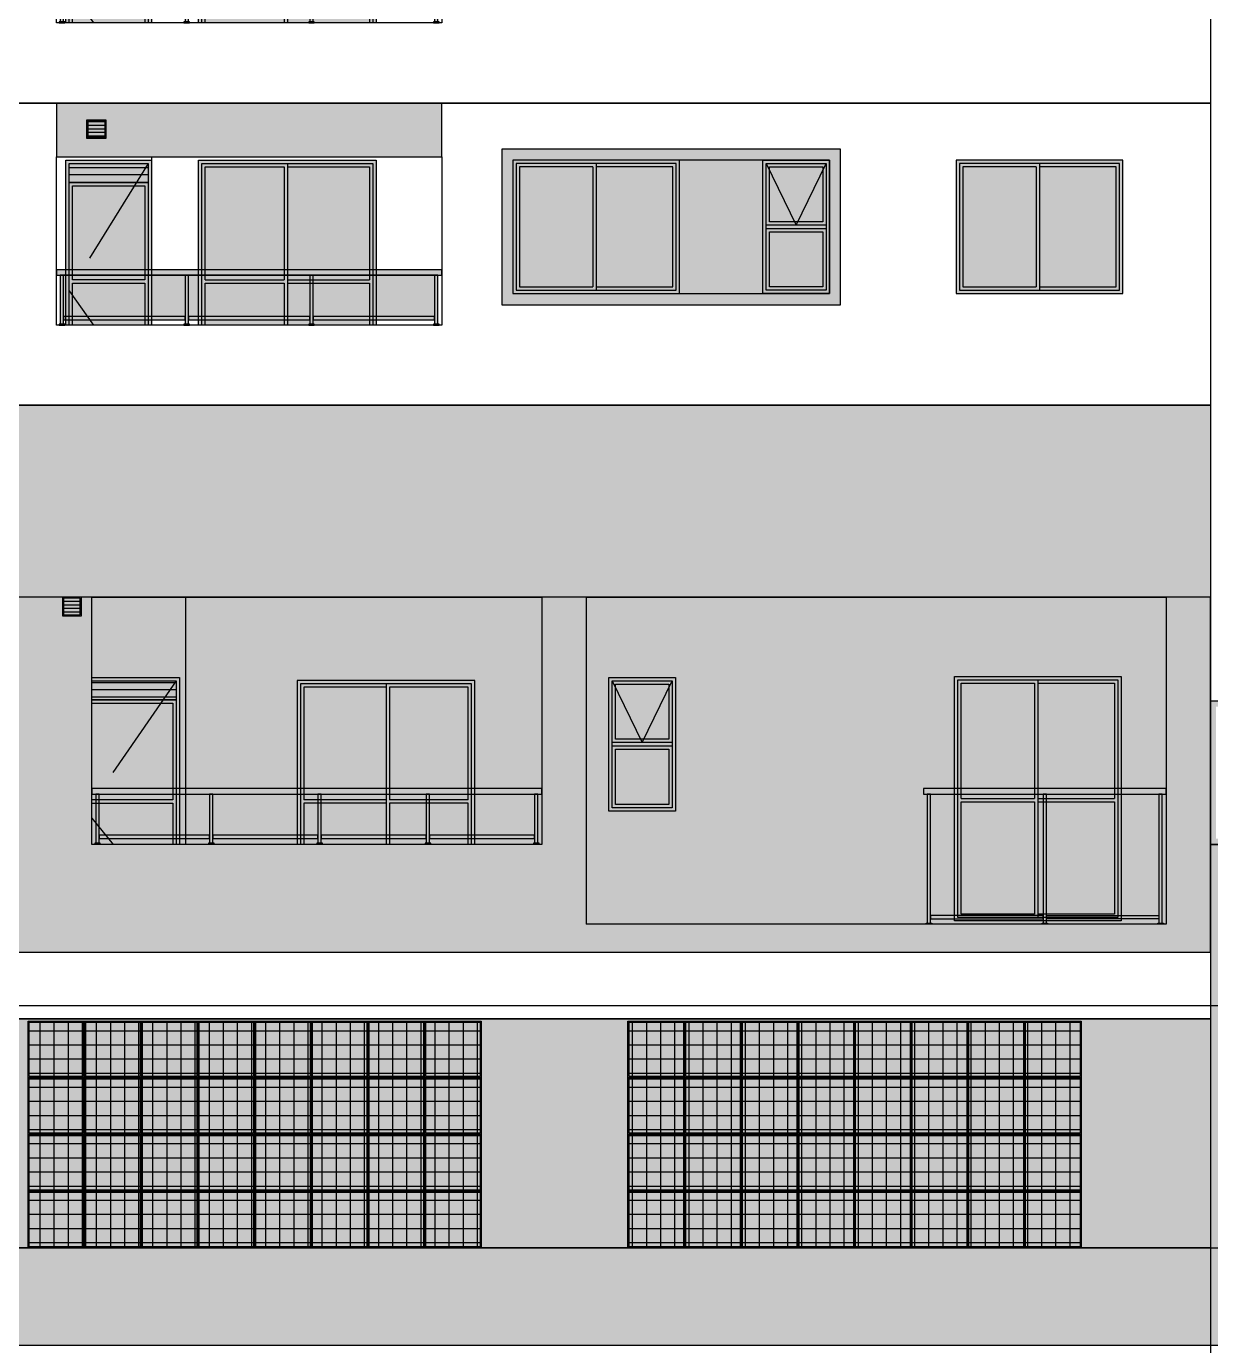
# Model space of a CAD drawing. Header units: metres. Extents: x -9138 to -7768, y 20 to 184.
# Drawn here: x -8742.17 to -8731.51, y 30.56 to 42.43 of the extents above; entities that cross this region are included whole.
import ezdxf
from ezdxf.xclip import XClip

# ---------------------------------------------------------------- set-up
doc = ezdxf.new("R2010")
doc.units = ezdxf.units.M
doc.header["$XCLIPFRAME"] = 0
doc.linetypes.add('CTE ELEV$0$DASHEDX2', pattern=[1.5, 1, -0.5])
for name, color, linetype in [('ARQ-DIM EMBASAM', 2, 'Continuous'), ('CTE ELEV$0$ARQ- FRISO', 7, 'Continuous'), ('CTE ELEV$0$ARQ-AUX', 7, 'Continuous'), ('CTE ELEV$0$ARQ-AUX1', 1, 'Continuous'), ('CTE ELEV$0$ARQ-AUX2', 2, 'Continuous'), ('CTE ELEV$0$ARQ-AUX3', 3, 'Continuous'), ('CTE ELEV$0$ARQ-CAX', 1, 'Continuous'), ('CTE ELEV$0$ARQ-PRJ', 7, 'CTE ELEV$0$DASHEDX2')]:
    doc.layers.add(name, color=color, linetype=linetype)
for name, color, linetype, true_color in [('CTE ELEV$0$ARQ-REVEST', 7, 'Continuous', 0xc79471), ('CTE ELEV$0$COR CASTANHA', 7, 'Continuous', 0x92725d), ('CTE ELEV$0$COR CINZA FECHADO', 7, 'Continuous', 0x56534e), ('CTE ELEV$0$COR PLATINA', 7, 'Continuous', 0xa1a6a3), ('CTE ELEV$0$COR-CAIX', 7, 'Continuous', 0x45494e)]:
    doc.layers.add(name, color=color, linetype=linetype, true_color=true_color)
pattern_1 = [(0, (0.7400407849635293, 2.169163100299187), (0, 0.0635), [])]

# ---------------------------------------------------------------- blocks, each defined once
blk = doc.blocks.new('CTE ELEV$0$V J 150x120')
at = {"layer": 'CTE ELEV$0$COR-CAIX'}
h = blk.add_hatch(color=256, dxfattribs=at)
h.dxf.hatch_style = 1
h.paths.add_polyline_path([(1.499999999999773, 1.19999999496485), (0, 1.19999999496485), (0, 0), (1.499999999999773, 0)])
h = blk.add_hatch(color=254, dxfattribs=at)
h.dxf.hatch_style = 1
h.paths.add_polyline_path([(0.7200000000000273, 1.139999994964848), (0.05999999999994543, 1.139999994964848), (0.05999999999994543, 0.06000000000000227), (0.7200000000000273, 0.06000000000000227)])
h.paths.add_polyline_path([(0.75, 0.06000000000000233), (1.439999999999827, 0.06000000000000222), (1.439999999999827, 1.139999994964848), (0.75, 1.139999994964848)])
for points in [[(1.499999999999773, 1.19999999496485), (0, 1.19999999496485), (0, 0), (1.499999999999773, 0)], [(1.470000000000027, 1.169999994964849), (0.02999999999974534, 1.169999994964849), (0.02999999999974534, 0.03000000000000114), (1.470000000000027, 0.03000000000000114)]]:
    blk.add_lwpolyline(points, close=True)
for points in [[(0.7200000000000273, 1.139999994964848), (0.05999999999994543, 1.139999994964848), (0.05999999999994543, 0.06000000000000227), (0.7200000000000273, 0.06000000000000227)], [(0.7200000000000273, 1.139999994964848), (0.7200000000000273, 0.06000000000000227)], [(0.75, 1.169999994964849), (0.75, 0.03000000000000114)], [(0.75, 0.06000000000000227), (1.439999999999827, 0.06000000000000227), (1.439999999999827, 1.139999994964848), (0.75, 1.139999994964848)]]:
    blk.add_lwpolyline(points)
blk = doc.blocks.new('CTE ELEV$0$V J 80x60')
at = {"layer": 'CTE ELEV$0$COR-CAIX'}
h = blk.add_hatch(color=256, dxfattribs=at)
h.dxf.hatch_style = 1
h.paths.add_polyline_path([(-1.165975760386573e-09, 1.199999998369988), (0.5999999927168993, 1.199999998369988), (0.5999999927168993, -1.629812729220248e-09), (-1.165975760386573e-09, -1.629812729220248e-09)])
h = blk.add_hatch(color=254, dxfattribs=at)
h.dxf.hatch_style = 1
h.paths.add_polyline_path([(0.5399999927169539, 0.5549999983698871), (0.05999999883419704, 0.5549999983698871), (0.05999999883419704, 0.0599999983701611), (0.5399999927169539, 0.0599999983701611)])
h.paths.add_polyline_path([(0.05999999883419704, 1.108333331004395), (0.05999999883419704, 0.644999998370317), (0.2854054013463041, 0.6449999983703169)], flags=17)
h.paths.add_polyline_path([(0.5399999927169539, 1.108333331004811), (0.5399999927169539, 1.139999998369986), (0.05999999883419704, 1.139999998369986), (0.05999999883419704, 1.108333331004395), (0.2854054013463041, 0.644999998370317), (0.3145945902048345, 0.6449999983703169)])
h.paths.add_polyline_path([(0.5399999927169539, 1.108333331004811), (0.3145945902048345, 0.644999998370317), (0.5399999927169539, 0.6449999983703169)], flags=17)
at = {"layer": 'CTE ELEV$0$ARQ-CAX', "flags": 128}
for points in [[(-1.165975760386573e-09, 1.199999998369988), (0.5999999927168993, 1.199999998369988), (0.5999999927168993, -1.629812729220248e-09), (-1.165975760386573e-09, -1.629812729220248e-09)], [(0.02999999883422433, 1.169999998369959), (0.5699999927169266, 1.169999998369959), (0.5699999927169266, 0.6149999983703441), (0.02999999883422433, 0.6149999983703441)], [(0.02999999883399695, 1.169999998369959), (0.5699999927169266, 1.169999998369959), (0.5699999927169266, 0.02999999837018841), (0.02999999883399695, 0.02999999837018841)], [(0.05999999883419704, 1.139999998369986), (0.5399999927169539, 1.139999998369986), (0.5399999927169539, 0.6449999983703169), (0.05999999883419704, 0.6449999983703169)], [(0.02999999883422433, 0.5849999983698598), (0.5699999927169266, 0.5849999983698598), (0.5699999927169266, 0.02999999837018841), (0.02999999883422433, 0.02999999837018841)], [(0.05999999883419704, 0.5549999983698871), (0.5399999927169539, 0.5549999983698871), (0.5399999927169539, 0.05999999837016112), (0.05999999883419704, 0.05999999837016112)]]:
    blk.add_lwpolyline(points, close=True, dxfattribs=at)
at = {"layer": 'CTE ELEV$0$ARQ-PRJ'}
blk.add_lwpolyline([(0.02999999883399695, 1.169999998369959), (0.2999999957755755, 0.6149999983703441), (0.5699999927169266, 1.169999998369959)], dxfattribs=at)
blk = doc.blocks.new('CTE ELEV$0$V P 160x220')
at = {"layer": 'CTE ELEV$0$COR-CAIX'}
h = blk.add_hatch(color=256, dxfattribs=at)
h.dxf.hatch_style = 1
h.paths.add_polyline_path([(0, 2.174999999999999), (1.600000000000001, 2.174999999999999), (1.600000000000001, 0), (0, 0)])
h = blk.add_hatch(color=254, dxfattribs=at)
h.dxf.hatch_style = 1
h.paths.add_polyline_path([(0.7699999999999996, 2.115000000000001), (0.06000000000000233, 2.115000000000001), (0.06000000000000233, 1.1), (0.7699999999999996, 1.1)])
h.paths.add_polyline_path([(1.539999999999999, 2.115000000000001), (0.8000000000000007, 2.115000000000001), (0.8000000000000007, 1.1), (1.539999999999999, 1.1)])
h.paths.add_polyline_path([(1.539999999999999, 1.07), (0.8000000000000007, 1.07), (0.8000000000000007, 0.05999999999999894), (1.539999999999999, 0.05999999999999894)])
h.paths.add_polyline_path([(0.7699999999999996, 1.07), (0.06000000000000227, 1.07), (0.06000000000000227, 0.05999999999999894), (0.7699999999999996, 0.05999999999999894)])
at = {"layer": 'CTE ELEV$0$ARQ-CAX'}
for p, q in [((0.06000000000000227, 1.1), (0.7699999999999996, 1.1)), ((0.06000000000000227, 1.07), (0.7699999999999996, 1.07)), ((0.8000000000000007, 1.1), (1.539999999999999, 1.1)), ((0.8000000000000007, 1.07), (1.539999999999999, 1.07))]:
    blk.add_line(p, q, dxfattribs=at)
for points in [[(0, 2.174999999999999), (1.600000000000001, 2.174999999999999), (1.600000000000001, 0), (0, 0)], [(0.03000000000000114, 2.145), (1.57, 2.145), (1.57, 0.02999999999999936), (0.03000000000000114, 0.02999999999999936)]]:
    blk.add_lwpolyline(points, close=True, dxfattribs=at)
for points in [[(0.8000000000000007, 2.145), (0.8000000000000007, 0.02999999999999936)], [(0.06000000000000227, 1.1), (0.06000000000000227, 2.115000000000001), (0.7699999999999996, 2.115000000000001)], [(0.7699999999999996, 2.115000000000001), (0.7699999999999996, 1.1)], [(0.8000000000000007, 2.115000000000001), (1.539999999999999, 2.115000000000001), (1.539999999999999, 1.1)], [(0.7699999999999996, 0.05999999999999872), (0.06000000000000227, 0.05999999999999872), (0.06000000000000227, 1.07)], [(0.7699999999999996, 1.07), (0.7699999999999996, 0.05999999999999872)], [(1.539999999999999, 1.07), (1.539999999999999, 0.05999999999999872), (0.8000000000000007, 0.05999999999999872)]]:
    blk.add_lwpolyline(points, dxfattribs=at)
blk = doc.blocks.new('CTE ELEV$0$V P 80x220')
at = {"layer": 'CTE ELEV$0$ARQ-CAX'}
h = blk.add_hatch(dxfattribs=at)
h.set_pattern_fill('LINE', scale=0.02)
h.set_pattern_definition(pattern_1)
h.paths.add_polyline_path([(0.7400407911631108, 2.144949789303585), (0.02999849440722019, 2.144949107169002), (0.02999848566307151, 1.999949036142695), (0.7400407824189621, 1.999949860329835)])
h.paths.add_polyline_path([(0.7100407453911117, 0.1999555789822711), (0.05999299462339636, 0.1999482358424149), (0.05999307376919205, 0.02994369828709864), (0.7100408245369074, 0.02995089937439843)])
at = {"layer": 'CTE ELEV$0$COR-CAIX'}
h = blk.add_hatch(color=256, dxfattribs=at)
h.dxf.hatch_style = 1
h.paths.add_polyline_path([(0.769999870483506, -5.273226992130731e-05), (0.7699998704832787, 2.17494789076183), (0, 2.174949215283748), (0, 0)])
h = blk.add_hatch(color=254, dxfattribs=at)
h.dxf.hatch_style = 1
h.paths.add_polyline_path([(0.710040784963784, 1.944950380256748), (0.154021862521787, 1.944951513194523), (0.6780285646396669, 1.099947808699445), (0.7100407849640114, 1.099947735842511)])
h.paths.add_polyline_path([(0.154021862521787, 1.944951513194523), (0.05999697641482271, 1.944951704778552), (0.05999697641482277, 1.099949215283749), (0.6780285646396669, 1.099947808699445)])
h.paths.add_polyline_path([(0.7100407849640114, 0.9576991504390304), (0.7100407849640114, 1.048325482775265), (0.6966322975776743, 1.069947766359305), (0.05993953487359249, 1.069949215403971), (0.05998606635262183, 0.2299508745778374), (0.1932827310059605, 0.229950911856728)])
h.paths.add_polyline_path([(0.7100407849640114, 0.9576991504390303), (0.1932827310059605, 0.229950911856728), (0.7100407849640114, 0.2299510563777274)], flags=17)
at = {"layer": 'CTE ELEV$0$ARQ-CAX'}
for points in [[(0.769999870483506, -5.273226992130731e-05), (0.7699998704832787, 2.17494789076183), (0, 2.174949215283748), (0, 0)], [(0.7400407849635293, 2.144949539136251), (0.02999848820763873, 2.144949357336332), (0.02999848820763873, 1.97494935733632), (0.7400407849635293, 1.97494953913621)]]:
    blk.add_lwpolyline(points, close=True, dxfattribs=at)
for points in [[(0.7400407849642114, -5.273226992130731e-05), (0.7400407849637567, 1.974948785975349), (0.02999848820763873, 1.97495011049721), (0.02999848820763873, -1.51183053276327e-06)], [(0.7100407849640114, 1.09994789088231), (0.710040784963784, 1.944950380256748), (0.05999697641482271, 1.944951704778552), (0.05999697641482271, 1.099949215283749)], [(0.05993953487359249, 1.069949215403971), (0.05999880462081819, -3.650254399190089e-06)], [(0.7100407849640114, 1.069947735843021), (0.05993953487359249, 1.069949215403971)], [(0.05999697641482271, 1.099949215283749), (0.7100407849640114, 1.099947735842511)], [(0.7100407849640114, -4.910019444537284e-05), (0.7100407849640114, 1.06994789088211)], [(0.7100407849640114, 0.2299510563777272), (0.05998535251274006, 0.2299508745776375)], [(0.05998718681644277, 0.199951817210744), (0.7100407849640114, 0.1999519990106631)], [(0.059996972974659, 0.02995194118949485), (0.7100407849640114, 0.02994632509731332)], [(0, -5.078471625097336e-05), (0.769999870483506, -5.273226992130731e-05)]]:
    blk.add_lwpolyline(points, dxfattribs=at)
at = {"layer": 'CTE ELEV$0$ARQ-PRJ'}
blk.add_lwpolyline([(0.02999848820763873, 2.144949357336332), (0.7400407849639841, 0.9999480268527137), (0.02996351943511399, -5.086099804429978e-05)], dxfattribs=at)
blk = doc.blocks.new('CTE ELEV$0$v grd 3.47')
at = {"layer": 'CTE ELEV$0$COR-CAIX'}
h = blk.add_hatch(color=256, dxfattribs=at)
h.dxf.hatch_style = 1
h.paths.add_polyline_path([(-3.470051764252201, 0.4500000000001722), (7.124338452513257e-09, 0.4500000000001722), (0, 0.4999997341064386), (-3.470051771376539, 0.5000000000001705)])
h.paths.add_polyline_path([(-3.405051778488864, 0.4500000073565988), (-3.43505177137654, 0.4500000073565988), (-3.43505177137654, 0.01000002206945017), (-3.405051778488863, 0.01000002206945017)])
h.paths.add_polyline_path([(-2.321701183288468, 0.01000001471300476), (-2.271701183288468, 0.01000001471300476), (-2.271701183288468, 1.471300475897053e-08), (-2.321701183288468, 1.471300475897053e-08)])
h.paths.add_polyline_path([(-1.198350591644234, 0.0100000073565592), (-1.148350591644234, 0.0100000073565592), (-1.148350591644234, 7.356559195148549e-09), (-1.198350591644234, 7.356559195148549e-09)])
h.paths.add_polyline_path([(-1.158350595200396, 0.07998857673925747), (-0.064999996443838, 0.07998857673925747), (-0.064999996443838, 0.04998857673925811), (-1.158350595200396, 0.04998857673925811)])
h.paths.add_polyline_path([(-2.28170118684463, 0.07998859145210885), (-1.188350588088072, 0.0799885914521089), (-1.188350588088072, 0.04998859145210954), (-2.28170118684463, 0.04998859145210949)])
h.paths.add_polyline_path([(-1.188350588088072, 0.4499999926437077), (-1.158350595200396, 0.4499999926437077), (-1.158350595200396, 0.01000000735655917), (-1.188350588088072, 0.01000000735655922)])
h.paths.add_polyline_path([(-2.311701179732306, 0.4500000000001533), (-2.28170118684463, 0.4500000000001533), (-2.28170118684463, 0.01000001471300479), (-2.311701179732306, 0.01000001471300473)])
h.paths.add_polyline_path([(-3.405051778488863, 0.07998859145210874), (-2.311701179732306, 0.07998859145210879), (-2.311701179732306, 0.04998859145210943), (-3.405051778488863, 0.04998859145210938)])
h.paths.add_polyline_path([(-3.445051774932701, 0.01000002206945027), (-3.395051774932702, 0.01000002206945027), (-3.395051774932702, 2.206945026728135e-08), (-3.445051774932701, 2.206945026728135e-08)])
h.paths.add_polyline_path([(-0.07499999999999998, 0.01000000000011369), (-0.02499999999999999, 0.01000000000011369), (-0.02499999999999999, 1.13686837721616e-13), (-0.07499999999999998, 1.13686837721616e-13)])
h.paths.add_polyline_path([(-0.06499999644383839, 0.4499999852872622), (-0.03500000355616242, 0.4499999852872622), (-0.03500000355616198, 0.01000000000011366), (-0.06499999644383794, 0.01000000000011371)])
at = {"layer": 'CTE ELEV$0$COR-CAIX', "transparency": 33554610}
h = blk.add_hatch(color=254, dxfattribs=at)
h.dxf.hatch_style = 1
h.paths.add_polyline_path([(-2.311701179732306, 0.07998859145210879), (-2.311701179732306, 0.4500000000983832), (-3.405051778488864, 0.4500000072583689), (-3.405051778488863, 0.07998859145210874)])
h.paths.add_polyline_path([(-1.188350588088072, 0.0799885914521089), (-1.188350588088072, 0.4499999927419376), (-2.28170118684463, 0.4499999999019233), (-2.28170118684463, 0.07998859145210885)])
h.paths.add_polyline_path([(-1.158350595200396, 0.07998857673925747), (-0.06499999644383747, 0.07998857673925747), (-0.06499999644383836, 0.4499999853854922), (-1.158350595200396, 0.4499999925454778)])
at = {"ltscale": 0.05}
blk.add_lwpolyline([(0, 0.4999997341064386), (7.124338452513257e-09, 0.4500000000001722), (-3.470051764252201, 0.4500000000001722), (-3.470051771376539, 0.5000000000001705)], close=True, dxfattribs=at)
for points in [[(-3.43505177137654, 0.4500000073565988), (-3.405051778488864, 0.4500000073565988), (-3.405051778488863, 0.0100000220694503), (-3.43505177137654, 0.01000002206945024)], [(-2.311701179732306, 0.4500000000001533), (-2.28170118684463, 0.4500000000001533), (-2.28170118684463, 0.01000001471300479), (-2.311701179732306, 0.01000001471300473)], [(-1.188350588088072, 0.4499999926437077), (-1.158350595200396, 0.4499999926437077), (-1.158350595200396, 0.01000000735655917), (-1.188350588088072, 0.01000000735655922)], [(-0.06499999644383839, 0.4499999852872622), (-0.03500000355616242, 0.4499999852872622), (-0.03500000355616198, 0.01000000000011366), (-0.06499999644383794, 0.01000000000011371)], [(-3.445051774932701, 0.01000002206945027), (-3.395051774932702, 0.01000002206945027), (-3.395051774932702, 2.206945026728135e-08), (-3.445051774932701, 2.206945026728135e-08)], [(-3.405051778488863, 0.07998859145210874), (-2.311701179732306, 0.07998859145210879), (-2.311701179732306, 0.04998859145210943), (-3.405051778488863, 0.04998859145210938)], [(-2.321701183288468, 0.01000001471300476), (-2.271701183288468, 0.01000001471300476), (-2.271701183288468, 1.471300475897053e-08), (-2.321701183288468, 1.471300475897053e-08)], [(-2.28170118684463, 0.07998859145210885), (-1.188350588088072, 0.0799885914521089), (-1.188350588088072, 0.04998859145210954), (-2.28170118684463, 0.04998859145210949)], [(-1.198350591644234, 0.0100000073565592), (-1.148350591644234, 0.0100000073565592), (-1.148350591644234, 7.356559195148549e-09), (-1.198350591644234, 7.356559195148549e-09)], [(-1.158350595200396, 0.07998857673925747), (-0.064999996443838, 0.07998857673925747), (-0.064999996443838, 0.04998857673925811), (-1.158350595200396, 0.04998857673925811)], [(-0.07499999999999998, 0.01000000000011369), (-0.02499999999999999, 0.01000000000011369), (-0.02499999999999999, 1.13686837721616e-13), (-0.07499999999999998, 1.13686837721616e-13)]]:
    blk.add_lwpolyline(points, close=True)
blk.add_lwpolyline([(-3.420051774932702, 0.4500000073565988), (-0.05000000000000041, 0.4499999852872622)])
blk = doc.blocks.new('CTE ELEV$0$vp vento kit')
at = {"layer": 'CTE ELEV$0$ARQ-CAX', "transparency": 33554687}
h = blk.add_hatch(dxfattribs=at)
h.set_pattern_fill('LINE', scale=0.01)
h.set_pattern_definition([(0, (8794.04868885521, -68.7271093550549), (0, 0.03175), [])])
h.paths.add_polyline_path([(-0.1599999999998545, 0.1599999999999966), (-0.01000000000021828, 0.1599999999999966), (-0.01000000000021828, 0.01000000000000512), (-0.1599999999998545, 0.01000000000000512)])
at = {"layer": 'CTE ELEV$0$COR-CAIX', "transparency": 33554687}
h = blk.add_hatch(color=256, dxfattribs=at)
h.dxf.hatch_style = 1
h.paths.add_polyline_path([(-0.1700000000000728, 0.1700000000000017), (0, 0.1700000000000017), (0, 0), (-0.1700000000000728, 0)])
at = {"layer": 'CTE ELEV$0$ARQ-CAX'}
for points in [[(-0.1700000000000728, 0.1700000000000017), (0, 0.1700000000000017), (0, 0), (-0.1700000000000728, 0)], [(-0.1599999999998545, 0.1599999999999966), (-0.01000000000021828, 0.1599999999999966), (-0.01000000000021828, 0.01000000000000512), (-0.1599999999998545, 0.01000000000000512)]]:
    blk.add_lwpolyline(points, close=True, dxfattribs=at)
blk = doc.blocks.new('CTE ELEV$0$elev 1 tipo')
h = blk.add_hatch(color=256)
h.dxf.hatch_style = 1
h.paths.add_polyline_path([(47.75994952473775, 2.23499988263579), (51.22994796310195, 2.23499988263579), (51.22994796310195, 2.720000000019255), (47.75994952473775, 2.720000000019255)])
at = {"layer": 'CTE ELEV$0$COR CINZA FECHADO'}
h = blk.add_hatch(color=256, dxfattribs=at)
h.dxf.hatch_style = 1
h.paths.add_polyline_path([(54.81994657472023, 2.305000000000007), (51.7699465808364, 2.305000000000007), (51.7699465808364, 0.9050000050351485), (54.81994657472023, 0.9050000050351485)])
h.paths.add_polyline_path([(54.71994657471987, 2.204999999999998), (54.71994657471987, 1.005000000000209), (54.11994658083677, 1.005000000000209), (51.86994658083677, 1.005000005035143), (51.86994658083677, 2.204999999999998), (53.36994658083677, 2.204999999999998)], flags=16)
h.paths.add_polyline_path([(53.33994658083611, 2.174999999999997), (53.33994658083611, 1.035000005035144), (51.89994658083742, 1.035000005035144), (51.89994658083742, 2.174999999999997)], flags=0)
h.paths.add_polyline_path([(53.30994658083728, 2.144999999999996), (53.30994658083728, 1.065000005035145), (52.61994658083677, 1.065000005035145), (52.61994658083677, 2.144999999999996)], flags=0)
h.paths.add_polyline_path([(54.14994658083742, 2.174999999999969), (54.68994657471922, 2.174999999999969), (54.68994657471922, 1.03500000000021), (54.14994658083742, 1.03500000000021), (54.14994658083742, 1.589999999999876)], flags=0)
h.paths.add_polyline_path([(54.14994658083742, 2.174999999999969), (54.68994657471922, 2.174999999999969), (54.68994657471922, 1.62000000000036), (54.14994658083742, 1.62000000000036)], flags=0)
h.paths.add_polyline_path([(54.17994658083626, 2.144999999999996), (54.65994657472038, 2.144999999999996), (54.65994657472038, 1.650000000000333), (54.4345411722079, 1.650000000000333), (54.41994657777832, 1.62000000000036), (54.40535198334874, 1.650000000000333), (54.17994658083626, 1.650000000000333)], flags=0)
h.paths.add_polyline_path([(54.17994658083626, 1.559999999999903), (54.65994657472038, 1.559999999999903), (54.65994657472038, 1.065000000000182), (54.17994658083626, 1.065000000000182)], flags=0)
h.paths.add_polyline_path([(52.58994658083611, 2.144999999999996), (52.58994658083611, 1.065000005035145), (51.92994658083626, 1.065000005035145), (51.92994658083626, 2.144999999999996)], flags=0)
h = blk.add_hatch(color=256, dxfattribs=at)
h.dxf.hatch_style = 1
h.paths.add_polyline_path([(54.11994658083677, 2.204999999999998), (53.36994658083677, 2.204999999999998), (53.36994658083677, 1.005000005035143), (54.11994658083677, 1.005000005035143)])
at = {"elevation": -4.318356323902819e-06}
blk.add_lwpolyline([(47.75994952473775, 2.23499988263579), (51.22994796310195, 2.23499988263579), (51.22994796310195, 2.720000000019255), (47.75994952473775, 2.720000000019255)], close=True, dxfattribs=at)
at = {"layer": 'CTE ELEV$0$ARQ- FRISO', "elevation": 9.896849528761792e-06}
blk.add_lwpolyline([(0, 2.720000000000027), (58.14994658083924, 2.720000000000027)], dxfattribs=at)
at = {"layer": 'CTE ELEV$0$ARQ- FRISO'}
blk.add_lwpolyline([(58.14994658083924, 0), (0, 0)], dxfattribs=at)
at = {"layer": 'CTE ELEV$0$ARQ-AUX1', "elevation": -4.318356323902819e-06}
blk.add_lwpolyline([(48.61991368436793, 0.7199998826357756), (48.61991368436793, 2.23499988263579)], dxfattribs=at)
at = {"layer": 'CTE ELEV$0$ARQ-AUX2'}
blk.add_line((58.14994658083924, 2.720000000000013, 9.896849528761792e-06), (58.14994658083924, 0), dxfattribs=at)
at = {"layer": 'CTE ELEV$0$ARQ-AUX2', "elevation": -4.318356323902819e-06}
blk.add_lwpolyline([(47.75994952473775, 2.23499988263579), (51.22994796310195, 2.23499988263579), (51.22994796310195, 0.7199998826357756), (47.75994952473775, 0.7199998826357756)], close=True, dxfattribs=at)
at = {"layer": 'CTE ELEV$0$COR CINZA FECHADO'}
for points in [[(54.81994657472023, 2.305000000000007), (51.7699465808364, 2.305000000000007), (51.7699465808364, 0.9050000050351485), (54.81994657472023, 0.9050000050351485)], [(54.71994657471987, 2.204999999999998), (51.86994658083677, 2.204999999999998), (51.86994658083677, 1.005000005035143), (54.71994657471987, 1.005000005035143)]]:
    blk.add_lwpolyline(points, close=True, dxfattribs=at)
at = {"layer": 'CTE ELEV$0$ARQ-AUX2', "xscale": -1}
blk.add_blockref('CTE ELEV$0$v grd 3.47', (47.75994952473775, 0.7199998605663325, -1.260038885885826e-05), dxfattribs=at)
at = {"layer": 'CTE ELEV$0$ARQ-CAX'}
for name, p in [('CTE ELEV$0$vp vento kit', (48.20494952473928, 2.399999882635896, 2.266865293188604e-05)), ('CTE ELEV$0$V J 150x120', (51.86994658083677, 1.005000005035143)), ('CTE ELEV$0$V J 80x60', (54.11994658200274, 1.005000001630023)), ('CTE ELEV$0$V J 150x120', (55.85997938282344, 1.005000005035143))]:
    blk.add_blockref(name, p, dxfattribs=at)
ref = blk.add_blockref('CTE ELEV$0$V P 80x220', (48.61493271203653, 0.03005078471625211), dxfattribs=dict(at, xscale=-1))
XClip(ref).set_block_clipping_path([(-0.13665425508587958, 0.6899490979195395), (0.958302980313249, 2.3164235257484993)])
ref = blk.add_blockref('CTE ELEV$0$V P 160x220', (49.0399465766568, 0.03000000000000114), dxfattribs=at)
XClip(ref).set_block_clipping_path([(0, 0.6899998826357905), (1.6000000000000085, 2.200000000000001)])
blk = doc.blocks.new('CTE ELEV$0$V GRD PUC')
at = {"transparency": 33554610}
h = blk.add_hatch(dxfattribs=at)
h.set_pattern_fill('ANGLE', color=256)
h.set_pattern_definition([(0, (0, 0), (0, 6.985), [5.08, -1.905]), (90, (0, 0), (-6.985, 4.277078946022131e-16), [5.08, -1.905])])
h.paths.add_polyline_path([(-0.05000694274531226, -0.2472583671389063), (-4.05000579235679, -0.247258119059083), (-4.050005785232452, -0.2972581190590802), (-0.05000694274531314, -0.2972581045278111)])
at = {"layer": 'CTE ELEV$0$COR-CAIX', "transparency": 33554607}
h = blk.add_hatch(color=256, dxfattribs=at)
h.dxf.hatch_style = 1
h.paths.add_polyline_path([(-6.942745312210619e-06, 0.4999997267498983), (-6.935620973758105e-06, 0.4499999926436331), (-4.050005785232452, 0.4499999779307231), (-4.05000579235679, 0.4999999779307203)])
h.paths.add_polyline_path([(-3.985005808371534, 0.07998857122176872), (-3.040007745983628, 0.07998856938263899), (-3.040007745983628, 0.04998856938263962), (-3.985005808371534, 0.04998857122176936)])
h.paths.add_polyline_path([(-3.010007735291112, 0.0799885712217705), (-2.06500744771704, 0.07998856570439727), (-2.06500744771704, 0.04998856570439791), (-3.010007735291112, 0.04998857122177114)])
h.paths.add_polyline_path([(-2.035007437024523, 0.07998856570443635), (-1.09000711384077, 0.07998857673912241), (-1.09000711384077, 0.04998857673912305), (-2.035007437024523, 0.04998856570443699)])
h.paths.add_polyline_path([(-1.060007120953094, 0.07998856202627103), (-0.06500693918915057, 0.07998856938271715), (-0.06500693918915057, 0.04998856938271778), (-1.060007120953094, 0.04998856202627167)])
h = blk.add_hatch(color=256, dxfattribs=at)
h.dxf.hatch_style = 1
h.paths.add_polyline_path([(-4.025005795912953, 0.009999999999999787), (-3.975005795912953, 0.009999999999999787), (-3.975005795912953, 0), (-4.025005795912953, 0)])
h.paths.add_polyline_path([(-4.015005792356791, 0.4499999852871497), (-3.985005799469115, 0.4499999852871497), (-3.985005799469114, 0.009999999999999787), (-4.01500579235679, 0.009999999999999787)])
h.paths.add_polyline_path([(-3.05000773173495, 0.009999994482665642), (-3.00000773173495, 0.009999994482665642), (-3.00000773173495, -5.517334145110908e-09), (-3.05000773173495, -5.517334145110908e-09)])
h.paths.add_polyline_path([(-3.040007728178789, 0.4499999797698155), (-3.010007735291112, 0.4499999797698155), (-3.010007735291112, 0.009999994482665642), (-3.040007728178789, 0.009999994482665642)])
h.paths.add_polyline_path([(-2.075007433468361, 0.009999988965331497), (-2.025007433468361, 0.009999988965331497), (-2.025007433468361, -1.103466829022182e-08), (-2.075007433468361, -1.103466829022182e-08)])
h.paths.add_polyline_path([(-2.0650074299122, 0.4499999742524814), (-2.035007437024523, 0.4499999742524814), (-2.035007437024523, 0.009999988965331497), (-2.0650074299122, 0.009999988965331497)])
h.paths.add_polyline_path([(-1.100007117396932, 0.009999992643573208), (-1.050007117396932, 0.009999992643573208), (-1.050007117396932, -7.356426579008257e-09), (-1.100007117396932, -7.356426579008257e-09)])
h.paths.add_polyline_path([(-1.09000711384077, 0.4499999779307231), (-1.060007120953094, 0.4499999779307231), (-1.060007120953094, 0.009999992643573208), (-1.09000711384077, 0.009999992643573208)])
h.paths.add_polyline_path([(-0.07500694274531283, 0.009999992643573208), (-0.02500694274531257, 0.009999992643573208), (-0.02500694274531257, -7.356426579008257e-09), (-0.07500694274531283, -7.356426579008257e-09)])
h.paths.add_polyline_path([(-0.06500693918915057, 0.4499999779307231), (-0.03500694630147572, 0.4499999779307231), (-0.03500694630147394, 0.009999992643573208), (-0.06500693918915057, 0.009999992643573208)])
h = blk.add_hatch(color=254, dxfattribs=at)
h.dxf.hatch_style = 1
h.paths.add_polyline_path([(-3.985005799469115, 0.4499999781668562), (-3.985005799469114, 0.0799885712217687), (-3.040007728178789, 0.07998856938263899), (-3.040007728178789, 0.4499999815998625)])
h.paths.add_polyline_path([(-3.010007735291112, 0.449999981708847), (-3.010007735291112, 0.0799885712217705), (-2.0650074299122, 0.07998856570439719), (-2.0650074299122, 0.4499999851418615)])
h.paths.add_polyline_path([(-1.09000711384077, 0.07998857673912238), (-1.090007113840771, 0.4499999886838605), (-2.035007437024523, 0.4499999852508461), (-2.035007437024523, 0.07998856570443635)])
h.paths.add_polyline_path([(-1.060007120953094, 0.449999988792845), (-1.060007120953094, 0.07998856202627105), (-0.06500693918915079, 0.07998856938271715), (-0.06500693918915079, 0.4499999924074999)])
for points in [[(-6.942745312210619e-06, 0.4999997267498983), (-6.935620973758105e-06, 0.4499999926436331), (-4.050005785232452, 0.4499999779307231), (-4.05000579235679, 0.4999999779307203)], [(-4.015005792356791, 0.4499999852871497), (-3.985005799469115, 0.4499999852871497), (-3.985005799469114, 0.009999999999999787), (-4.01500579235679, 0.009999999999999787)], [(-3.040007728178789, 0.4499999797698155), (-3.010007735291112, 0.4499999797698155), (-3.010007735291112, 0.009999994482665642), (-3.040007728178789, 0.009999994482665642)], [(-2.0650074299122, 0.4499999742524814), (-2.035007437024523, 0.4499999742524814), (-2.035007437024523, 0.009999988965331497), (-2.0650074299122, 0.009999988965331497)], [(-1.09000711384077, 0.4499999779307231), (-1.060007120953094, 0.4499999779307231), (-1.060007120953094, 0.009999992643573208), (-1.09000711384077, 0.009999992643573208)], [(-0.06500693918915057, 0.4499999779307231), (-0.03500694630147572, 0.4499999779307231), (-0.03500694630147394, 0.009999992643573208), (-0.06500693918915057, 0.009999992643573208)], [(-4.025005795912953, 0.009999999999999787), (-3.975005795912953, 0.009999999999999787), (-3.975005795912953, 0), (-4.025005795912953, 0)], [(-3.985005808371534, 0.07998857122176872), (-3.040007745983628, 0.07998856938263899), (-3.040007745983628, 0.04998856938263962), (-3.985005808371534, 0.04998857122176936)], [(-3.05000773173495, 0.009999994482665642), (-3.00000773173495, 0.009999994482665642), (-3.00000773173495, -5.517334145110908e-09), (-3.05000773173495, -5.517334145110908e-09)], [(-3.010007735291112, 0.0799885712217705), (-2.06500744771704, 0.07998856570439727), (-2.06500744771704, 0.04998856570439791), (-3.010007735291112, 0.04998857122177114)], [(-2.075007433468361, 0.009999988965331497), (-2.025007433468361, 0.009999988965331497), (-2.025007433468361, -1.103466829022182e-08), (-2.075007433468361, -1.103466829022182e-08)], [(-2.035007437024523, 0.07998856570443635), (-1.09000711384077, 0.07998857673912241), (-1.09000711384077, 0.04998857673912305), (-2.035007437024523, 0.04998856570443699)], [(-1.100007117396932, 0.009999992643573208), (-1.050007117396932, 0.009999992643573208), (-1.050007117396932, -7.356426579008257e-09), (-1.100007117396932, -7.356426579008257e-09)], [(-1.060007120953094, 0.07998856202627103), (-0.06500693918915057, 0.07998856938271715), (-0.06500693918915057, 0.04998856938271778), (-1.060007120953094, 0.04998856202627167)], [(-0.07500694274531283, 0.009999992643573208), (-0.02500694274531257, 0.009999992643573208), (-0.02500694274531257, -7.356426579008257e-09), (-0.07500694274531283, -7.356426579008257e-09)]]:
    blk.add_lwpolyline(points, close=True)
blk = doc.blocks.new('CTE ELEV$0$V GRD PUC SUITE')
at = {"layer": 'CTE ELEV$0$COR-CAIX'}
h = blk.add_hatch(color=256, dxfattribs=at)
h.dxf.hatch_style = 1
h.paths.add_polyline_path([(1.007517069501086, 0.08498859145199505), (2.020023956410279, 0.08498859145454063), (2.020023956410279, 0.05498859145454127), (1.007517069501086, 0.05498859145199569)])
h.paths.add_polyline_path([(2.01002395285411, 0.01498877197997395), (2.06002395285411, 0.01498877197997395), (2.06002395285411, 0.004988771979973947), (2.01002395285411, 0.004988771979973947)])
h.paths.add_polyline_path([(2.050023949297946, 1.174988901935691), (2.020023956410274, 1.174988901935691), (2.020023956410274, 0.01498877197997395), (2.050023949297946, 0.01498877197997395)])
h.paths.add_polyline_path([(0.9675170730572503, 0.01498863604195932), (1.01751707305725, 0.01498863604195932), (1.01751707305725, 0.004988636041959324), (0.9675170730572503, 0.004988636041959324)])
h.paths.add_polyline_path([(1.007517069501086, 1.174988765997677), (0.977517076613414, 1.174988765997677), (0.977517076613414, 0.01498863604195932), (1.007517069501086, 0.01498863604195932)])
h.paths.add_polyline_path([(-0.07498980673961456, 0.01498877197997395), (-0.02498980673961455, 0.01498877197997395), (-0.02498980673961455, 0.004988771979973947), (-0.07498980673961456, 0.004988771979973947)])
h.paths.add_polyline_path([(0.977517076613414, 0.08498859145199505), (-0.03498981029577834, 0.08498859145454063), (-0.03498981029577834, 0.05498859145454127), (0.977517076613414, 0.05498859145199569)])
h.paths.add_polyline_path([(-0.03498981029577834, 1.174988901935691), (-0.06498980318345077, 1.174988901935691), (-0.06498980318345077, 0.01498877197997395), (-0.03498981029577834, 0.01498877197997395)])
h.paths.add_polyline_path([(-0.09998979961527255, 1.224988636041958), (-0.09998980673961455, 1.174988901935691), (2.085023952854115, 1.174988630059662), (2.085023959978457, 1.22498863005966)])
at = {"layer": 'CTE ELEV$0$COR-CAIX', "transparency": 33554610}
h = blk.add_hatch(color=254, dxfattribs=at)
h.dxf.hatch_style = 1
h.paths.add_polyline_path([(0.977517076613414, 0.08498859145199503), (0.977517076613414, 1.17498876786409), (-0.0349898102957783, 1.174988893847897), (-0.0349898102957783, 0.08498859145454063)])
h.paths.add_polyline_path([(2.020023956410274, 0.08498859145454057), (2.020023956410274, 1.174988638147456), (1.007517069501086, 1.174988764131263), (1.007517069501086, 0.08498859145199503)])
at = {"ltscale": 0.05}
blk.add_lwpolyline([(-0.09998979961527255, 1.224988636041958), (-0.09998980673961455, 1.174988901935691), (2.085023952854115, 1.174988630059662), (2.085023959978457, 1.22498863005966)], close=True, dxfattribs=at)
for points in [[(-0.03498981029577834, 1.174988901935691), (-0.06498980318345077, 1.174988901935691), (-0.06498980318345077, 0.01498877197997395), (-0.03498981029577834, 0.01498877197997395)], [(1.007517069501086, 1.174988765997677), (0.977517076613414, 1.174988765997677), (0.977517076613414, 0.01498863604195932), (1.007517069501086, 0.01498863604195932)], [(2.050023949297946, 1.174988901935691), (2.020023956410274, 1.174988901935691), (2.020023956410274, 0.01498877197997395), (2.050023949297946, 0.01498877197997395)], [(-0.07498980673961456, 0.01498877197997395), (-0.02498980673961455, 0.01498877197997395), (-0.02498980673961455, 0.004988771979973947), (-0.07498980673961456, 0.004988771979973947)], [(0.977517076613414, 0.08498859145199505), (-0.03498981029577834, 0.08498859145454063), (-0.03498981029577834, 0.05498859145454127), (0.977517076613414, 0.05498859145199569)], [(0.9675170730572503, 0.01498863604195932), (1.01751707305725, 0.01498863604195932), (1.01751707305725, 0.004988636041959324), (0.9675170730572503, 0.004988636041959324)], [(1.007517069501086, 0.08498859145199505), (2.020023956410279, 0.08498859145454063), (2.020023956410279, 0.05498859145454127), (1.007517069501086, 0.05498859145199569)], [(2.01002395285411, 0.01498877197997395), (2.06002395285411, 0.01498877197997395), (2.06002395285411, 0.004988771979973947), (2.01002395285411, 0.004988771979973947)]]:
    blk.add_lwpolyline(points, close=True)
blk = doc.blocks.new('CTE ELEV$0$V P 150x220')
at = {"layer": 'CTE ELEV$0$COR-CAIX', "transparency": 33554687}
h = blk.add_hatch(color=256, dxfattribs=at)
h.dxf.hatch_style = 1
h.paths.add_polyline_path([(0, 2.2), (1.5, 2.2), (1.5, 0), (0, 0)])
h = blk.add_hatch(color=254, dxfattribs=at)
h.dxf.hatch_style = 1
h.paths.add_polyline_path([(0.7199999999999989, 2.140000000000001), (0.06000000000000227, 2.140000000000001), (0.06000000000000227, 1.1), (0.7199999999999989, 1.1)])
h.paths.add_polyline_path([(1.439999999999998, 2.140000000000001), (0.75, 2.140000000000001), (0.75, 1.1), (1.439999999999998, 1.1)])
h.paths.add_polyline_path([(1.439999999999998, 1.07), (0.75, 1.07), (0.75, 0.0599999999999985), (1.439999999999998, 0.05999999999999872)])
h.paths.add_polyline_path([(0.7199999999999989, 1.07), (0.0600000000000023, 1.07), (0.06000000000000233, 0.05999999999999894), (0.7199999999999989, 0.05999999999999939)])
for p, q in [((0.06000000000000227, 1.1), (0.7199999999999989, 1.1)), ((0.06000000000000227, 1.07), (0.7199999999999989, 1.07)), ((0.75, 1.1), (1.439999999999998, 1.1)), ((0.75, 1.07), (1.439999999999998, 1.07))]:
    blk.add_line(p, q)
for points in [[(0, 2.2), (1.5, 2.2), (1.5, 0), (0, 0)], [(0.03000000000000114, 2.169999999999999), (1.469999999999999, 2.169999999999999), (1.469999999999999, 0.02999999999999936), (0.03000000000000114, 0.02999999999999936)]]:
    blk.add_lwpolyline(points, close=True)
for points in [[(0.06000000000000227, 1.1), (0.06000000000000227, 2.140000000000001), (0.7199999999999989, 2.140000000000001)], [(0.7199999999999989, 2.140000000000001), (0.7199999999999989, 1.1)], [(0.75, 2.169999999999999), (0.75, 0.02999999999999936)], [(0.75, 2.140000000000001), (1.439999999999998, 2.140000000000001), (1.439999999999998, 1.1)], [(0.7199999999999989, 0.05999999999999872), (0.06000000000000227, 0.05999999999999872), (0.06000000000000227, 1.07)], [(0.7199999999999989, 1.07), (0.7199999999999989, 0.05999999999999872)], [(1.439999999999998, 1.07), (1.439999999999998, 0.05999999999999872), (0.75, 0.05999999999999872)]]:
    blk.add_lwpolyline(points)
blk = doc.blocks.new('CTE ELEV$0$V P 90x220')
h = blk.add_hatch()
h.set_pattern_fill('LINE', scale=0.02)
h.set_pattern_definition(pattern_1)
h.paths.add_polyline_path([(0.8400407862358129, 2.169556123607768), (0.02999848820763873, 2.169162347138325), (0.02999848566307151, 1.999949036142695), (0.8400407836912457, 2.000342954664694)])
h.paths.add_polyline_path([(0.8100407453911135, 0.1999555789822711), (0.05999299462339636, 0.1999482358424149), (0.05999307376919205, 0.02994369828709864), (0.8100408245369092, 0.02995089937439843)])
at = {"layer": 'CTE ELEV$0$COR-CAIX', "transparency": 33554687}
h = blk.add_hatch(color=256, dxfattribs=at)
h.dxf.hatch_style = 1
h.paths.add_polyline_path([(0.869999870483506, -5.273226992130731e-05), (0.8699998704832786, 2.19994789076183), (0, 2.199949215283748), (0, 0)])
h = blk.add_hatch(color=254, dxfattribs=at)
h.dxf.hatch_style = 1
h.paths.add_polyline_path([(0.810040784963784, 1.969950380256748), (0.1684656068035183, 1.969951513230986), (0.7708066272563243, 1.099947813230832), (0.8100407849640113, 1.099947735842511)])
h.paths.add_polyline_path([(0.1684656068035181, 1.969951513230986), (0.05999697641482271, 1.969951704778552), (0.05999697641482271, 1.099949215283749), (0.7708066272563243, 1.099947813230831)])
h.paths.add_polyline_path([(0.8100407849640113, 0.9629145636115134), (0.8100407849640113, 1.043279146789324), (0.7915769473025795, 1.069947772262602), (0.05993953487359249, 1.069949215403971), (0.05998606635262183, 0.2299508745778109), (0.2162829343609197, 0.2299509124613905)])
h.paths.add_polyline_path([(0.8100407849640113, 0.9629145636115133), (0.2162829343609192, 0.2299509124613901), (0.8100407849640113, 0.2299510563777272)], flags=17)
h.paths.add_polyline_path([(0.8100407849640113, 1.069947735843021), (0.7915769473025794, 1.069947772262602), (0.8100407849640113, 1.043279146789324)], flags=17)
for points in [[(0.869999870483506, -5.273226992130731e-05), (0.8699998704832786, 2.19994789076183), (0, 2.199949215283748), (0, 0)], [(0.8400407849635293, 2.169949539136251), (0.02999848820763873, 2.169949357336332), (0.02999848820763873, 1.99994935733632), (0.8400407849635293, 1.99994953913621)]]:
    blk.add_lwpolyline(points, close=True)
for points in [[(0.8400407849642114, -5.273226992130731e-05), (0.8400407849637567, 1.999948785975349), (0.02999848820763873, 1.99995011049721), (0.02999848820763873, -1.51183053276327e-06)], [(0.8100407849640113, 1.09994789088231), (0.810040784963784, 1.969950380256748), (0.05999697641482271, 1.969951704778552), (0.05999697641482271, 1.099949215283749)], [(0.05993953487359249, 1.069949215403971), (0.05999880462081819, -3.650254399190089e-06)], [(0.8100407849640113, 1.069947735843021), (0.05993953487359249, 1.069949215403971)], [(0.05999697641482271, 1.099949215283749), (0.8100407849640113, 1.099947735842511)], [(0.8100407849640113, -4.910019444537284e-05), (0.8100407849640113, 1.06994789088211)], [(0.8100407849640113, 0.2299510563777272), (0.05998535251274006, 0.2299508745776375)], [(0.05998718681644277, 0.199951817210744), (0.8100407849640113, 0.1999519990106631)], [(0.059996972974659, 0.02995194118949485), (0.8100407849640113, 0.02994632509731332)], [(0, -5.078471625097336e-05), (0.869999870483506, -5.273226992130731e-05)]]:
    blk.add_lwpolyline(points)
at = {"layer": 'CTE ELEV$0$ARQ-PRJ'}
blk.add_lwpolyline([(0.02999848820763873, 2.169949357336332), (0.840040784963984, 0.9999480268527137), (0.02996351943511399, -5.086099804429978e-05)], dxfattribs=at)
blk = doc.blocks.new('CTE ELEV$0$ELEV 1 PUC')
at = {"layer": 'CTE ELEV$0$COR CINZA FECHADO', "transparency": 33554687}
h = blk.add_hatch(color=256, dxfattribs=at)
h.dxf.hatch_style = 1
h.paths.add_polyline_path([(0, 4.68), (58.14994658083924, 4.68), (58.14994658083924, 2.955000248867108), (0, 2.955000248867108)])
at = {"layer": 'CTE ELEV$0$COR PLATINA', "transparency": 33554687}
h = blk.add_hatch(color=256, dxfattribs=at)
h.dxf.hatch_style = 1
h.paths.add_polyline_path([(0, -0.2400858969618085), (58.14994658083924, -0.2400858969495943), (58.14994658083924, 2.955000248867108), (0, 2.955000248854894)])
at = {"layer": 'CTE ELEV$0$ARQ-AUX1'}
blk.add_line((48.92373436495109, 2.955000248867108), (48.92373436495109, 0.7300002488671211), dxfattribs=at)
at = {"layer": 'CTE ELEV$0$ARQ-AUX3'}
for p, q in [((58.14994658083924, 4.68), (58.14994658083924, 0.7300002488671211)), ((52.52997916823551, 2.955000248867108, 8.282031623781338e-06), (52.52997916823551, 0.0111882218225432, 4.319725693464126e-06)), ((57.7499844699978, 2.955000248867108, 8.282031623781338e-06), (57.7499844699978, 0.01118897029124355, 4.319321033073013e-06))]:
    blk.add_line(p, q, dxfattribs=at)
for points, elevation in [([(58.14994658083924, 4.68), (47.05990209601987, 4.68)], 8.282031623781338e-06), ([(52.52997916823551, 2.955000248867108), (57.7499844699978, 2.955000248867108)], 8.282031623781338e-06), ([(57.7499844699978, 0.01118897029124355), (52.52997916823006, 0.01118897029122934)], -3.963270640292311e-06)]:
    blk.add_lwpolyline(points, dxfattribs=dict(at, elevation=elevation))
at = {"layer": 'CTE ELEV$0$ARQ-AUX3', "elevation": 4.319321033073013e-06}
blk.add_lwpolyline([(48.07999290294174, 2.955000248867108), (52.12999175255209, 2.955000248867108), (52.12999175255209, 0.7300002488671211), (48.07999290294174, 0.7300002488671211)], close=True, dxfattribs=at)
at = {"layer": 'CTE ELEV$0$COR CINZA FECHADO'}
blk.add_lwpolyline([(0, 4.68), (58.14994658083924, 4.68), (58.14994658083924, 2.955000248867108), (0, 2.955000248867108)], close=True, dxfattribs=at)
at = {"layer": 'CTE ELEV$0$COR PLATINA', "elevation": 3.688385969673145e-05}
blk.add_lwpolyline([(0, -0.2400858969618085), (58.14994658083924, -0.2400858969495943), (58.14994658083924, 2.955000248867108), (0, 2.955000248854894)], close=True, dxfattribs=at)
at = {"layer": 'CTE ELEV$0$ARQ-AUX3', "xscale": -1}
blk.add_blockref('CTE ELEV$0$V GRD PUC', (48.0799859601957, 0.731188834353169, 8.638642066146026e-06), dxfattribs=at)
at = {"layer": 'CTE ELEV$0$ARQ-AUX3'}
blk.add_blockref('CTE ELEV$0$V GRD PUC SUITE', (55.66522977738896, 0.006200198311269389, 4.319321033073013e-06), dxfattribs=at)
at = {"layer": 'CTE ELEV$0$ARQ-CAX', "xscale": -1}
blk.add_blockref('CTE ELEV$0$vp vento kit', (47.81499290294256, 2.785000248867107), dxfattribs=at)
at = {"layer": 'CTE ELEV$0$ARQ-CAX'}
ref = blk.add_blockref('CTE ELEV$0$V P 90x220', (48.86873508945064, 0.03005097208874474), dxfattribs=dict(at, xscale=-1))
XClip(ref).set_block_clipping_path([(0, 0.6999492691672788), (0.7887421865088999, 2.1999492152837465)])
ref = blk.add_blockref('CTE ELEV$0$V P 160x220', (51.52831714583408, 0.03000019498358597, -1.223165815377867e-05), dxfattribs=dict(at, xscale=-1))
XClip(ref).set_block_clipping_path([(0, 0.7000000538835298), (1.6147740308566387, 2.200000000000001)])
for name, p in [('CTE ELEV$0$V J 80x60', (52.73343536855646, 1.030000250497139)), ('CTE ELEV$0$V P 150x220', (55.84524809575669, 0.04118841680612917, -1.694524172392119e-05))]:
    blk.add_blockref(name, p, dxfattribs=at)
blk = doc.blocks.new('CTE ELEV$0$V NEOREX 18')
at = {"layer": 'CTE ELEV$0$ARQ-AUX'}
h = blk.add_hatch(dxfattribs=at)
h.set_pattern_fill('NET', color=256, scale=0.04)
h.set_pattern_definition([(0, (0.2549999999999955, 0.5), (0, 0.127), []), (90, (0.2549999999999955, 0.5), (-0.127, 7.776507174585693e-18), [])])
h.paths.add_polyline_path([(0.009999999999990905, 0.5), (0.009999999999990905, 0.01000000000000156), (0.5, 0.01000000000000156), (0.5, 0.5)])
at = {"layer": 'CTE ELEV$0$COR-CAIX'}
h = blk.add_hatch(color=256, dxfattribs=at)
h.dxf.hatch_style = 1
h.paths.add_polyline_path([(0, 0.5100000000000016), (0.5099999999999909, 0.5100000000000016), (0.5099999999999909, 0), (0, 0)])
at = {"layer": 'CTE ELEV$0$ARQ-AUX'}
for points in [[(0, 0.5100000000000016), (0.5099999999999909, 0.5100000000000016), (0.5099999999999909, 0), (0, 0)], [(0.009999999999990905, 0.5), (0.5, 0.5), (0.5, 0.01000000000000156), (0.009999999999990905, 0.01000000000000156)]]:
    blk.add_lwpolyline(points, close=True, dxfattribs=at)
blk = doc.blocks.new('CTE ELEV$0$elev 1 4andar')
at = {"layer": 'CTE ELEV$0$ARQ-REVEST', "transparency": 33554687}
h = blk.add_hatch(dxfattribs=at)
h.set_pattern_fill('AR-B816', scale=0.001)
h.set_pattern_definition([(0, (8851.421260709474, -30.02000424748403), (0, 0.2032), []), (90, (8851.421260709474, -30.02000424748403), (-0.2032, 0.2032), [0.2032, -0.2032])])
h.paths.add_polyline_path([(68.02854539559485, 1.419997756146799), (122.6378489866074, 1.419997756146799), (122.6378489866074, 0.5399957525160666), (68.02854539559485, 0.5399957525160666)])
at = {"layer": 'CTE ELEV$0$COR PLATINA', "transparency": 33554687}
h = blk.add_hatch(color=256, dxfattribs=at)
h.dxf.hatch_style = 1
h.paths.add_polyline_path([(119.9134164751285, 5.049999866629648), (119.9134164751267, 1.419997756146774), (122.6378489866074, 1.419997756146799), (122.6378489866074, 0.5399957525160666), (128.1864748968346, 0.5399957525265542), (128.1864748968346, 5.049999866629648)])
h = blk.add_hatch(color=256, dxfattribs=at)
h.dxf.hatch_style = 1
h.paths.add_polyline_path([(11.68120590261606, 3.479998799805344), (119.9134164751267, 3.479998799805344), (119.9134164751267, 1.419997756146774), (11.68120590261606, 1.419997756146774)])
at = {"layer": 'CTE ELEV$0$COR-CAIX', "transparency": 33554687}
h = blk.add_hatch(color=256, dxfattribs=at)
h.dxf.hatch_style = 1
h.paths.add_polyline_path([(128.1364748968335, 5.099999866629645), (119.963416475126, 5.099999866629645), (119.963416475126, 6.289999500375437), (128.1364748968335, 6.289999500375437)], flags=16)
h.paths.add_polyline_path([(128.1864748968328, 5.049999866629648), (119.9134164751267, 5.049999866629648), (119.9134164751267, 6.339999500375434), (128.1864748968328, 6.339999500375434)])
at = {"layer": 'CTE ELEV$0$ARQ- FRISO'}
for points, elevation in [([(49.36498367513013, 4.079913720812932), (119.9134164751267, 4.079913720812932), (119.9134164751267, 3.479998799805372), (49.36498367513013, 3.479998799805372)], -8.282031623174646e-06), ([(68.02854539559485, 1.419997756146799), (122.6378489866074, 1.419997756146799), (122.6378489866074, 0.5399957525160666), (68.02854539559485, 0.5399957525160666)], 8.63671264700074e-06)]:
    blk.add_lwpolyline(points, close=True, dxfattribs=dict(at, elevation=elevation))
at = {"layer": 'CTE ELEV$0$ARQ-AUX1', "elevation": -3.963675300683424e-06}
blk.add_lwpolyline([(128.1864748968328, 5.049999866629648), (119.9134164751267, 5.049999866629648), (119.9134164751267, 6.339999500375434), (128.1864748968328, 6.339999500375434)], close=True, dxfattribs=at)
at = {"layer": 'CTE ELEV$0$ARQ-AUX3', "elevation": -8.282031623781338e-06}
for points in [[(119.9134164751231, 5.049999866629648), (124.511074224587, 5.049999866629648)], [(124.511074224587, 3.599999500398425), (124.511074224587, 5.049999866629648), (119.9134164751231, 5.049999866629648)]]:
    blk.add_lwpolyline(points, dxfattribs=at)
at = {"layer": 'CTE ELEV$0$COR PLATINA'}
for points, elevation in [([(119.9134164751285, 5.049999866629648), (119.9134164751267, 1.419997756146774), (122.6378489866074, 1.419997756146799), (122.6378489866074, 0.5399957525160666), (128.1864748968346, 0.5399957525265542), (128.1864748968346, 5.049999866629648)], -8.282031623174646e-06), ([(11.68120590261606, 3.479998799805344), (119.9134164751267, 3.479998799805344), (119.9134164751267, 1.419997756146774), (11.68120590261606, 1.419997756146774)], -8.282031623578369e-06)]:
    blk.add_lwpolyline(points, close=True, dxfattribs=dict(at, elevation=elevation))
at = {"layer": 'Defpoints', "elevation": -4.318356323699857e-06}
blk.add_lwpolyline([(-0.01000000000021828, 3.600000000000001), (128.1894411372523, 3.600000000000001)], dxfattribs=at)
at = {"layer": 'CTE ELEV$0$ARQ-AUX1'}
for p in [(109.2687340171869, 2.949997756146807), (109.7787340171872, 2.949997756146807), (110.2887340171874, 2.949997756146807), (110.7987340171876, 2.949997756146807), (111.3087340171878, 2.949997756146807), (111.818734017188, 2.949997756146807), (112.3287340171864, 2.949997756146807), (112.8387340171867, 2.949997756146807), (114.6687340171866, 2.949997756146807), (115.1787340171868, 2.949997756146807), (115.688734017187, 2.949997756146807), (116.1987340171872, 2.949997756146807), (116.7087340171875, 2.949997756146807), (117.2187340171877, 2.949997756146807), (117.7287340171861, 2.949997756146807), (118.2387340171863, 2.949997756146807), (109.2687340171869, 2.439997756146802), (109.7787340171872, 2.439997756146802), (110.2887340171874, 2.439997756146802), (110.7987340171876, 2.439997756146802), (111.3087340171878, 2.439997756146802), (111.818734017188, 2.439997756146802), (112.3287340171864, 2.439997756146802), (112.8387340171867, 2.439997756146802), (114.6687340171866, 2.439997756146802), (115.1787340171868, 2.439997756146802), (115.688734017187, 2.439997756146802), (116.1987340171872, 2.439997756146802), (116.7087340171875, 2.439997756146802), (117.2187340171877, 2.439997756146802), (117.7287340171861, 2.439997756146802), (118.2387340171863, 2.439997756146802), (109.2687340171869, 1.9299977561468), (109.7787340171872, 1.9299977561468), (110.2887340171874, 1.9299977561468), (110.7987340171876, 1.9299977561468), (111.3087340171878, 1.9299977561468), (111.818734017188, 1.9299977561468), (112.3287340171864, 1.9299977561468), (112.8387340171867, 1.9299977561468), (114.6687340171866, 1.9299977561468), (115.1787340171868, 1.9299977561468), (115.688734017187, 1.9299977561468), (116.1987340171872, 1.9299977561468), (116.7087340171875, 1.9299977561468), (117.2187340171877, 1.9299977561468), (117.7287340171861, 1.9299977561468), (118.2387340171863, 1.9299977561468), (109.2687340171869, 1.419997756146799), (109.7787340171872, 1.419997756146799), (110.2887340171874, 1.419997756146799), (110.7987340171876, 1.419997756146799), (111.3087340171878, 1.419997756146799), (111.818734017188, 1.419997756146799), (112.3287340171864, 1.419997756146799), (112.8387340171867, 1.419997756146799), (114.6687340171866, 1.419997756146799), (115.1787340171868, 1.419997756146799), (115.688734017187, 1.419997756146799), (116.1987340171872, 1.419997756146799), (116.7087340171875, 1.419997756146799), (117.2187340171877, 1.419997756146799), (117.7287340171861, 1.419997756146799), (118.2387340171863, 1.419997756146799)]:
    blk.add_blockref('CTE ELEV$0$V NEOREX 18', p, dxfattribs=at)
blk = doc.blocks.new('CTE ELEV')
at = {"layer": 'CTE ELEV$0$ARQ-AUX3', "elevation": -3.963675300683424e-06}
blk.add_lwpolyline([(-8731.507844234347, 35.07000411411368), (-8731.507844234347, 24.82500000000005)], dxfattribs=at)
for name, p in [('CTE ELEV$0$ELEV 1 PUC', (-8789.657790815185, 34.34000386524656, -4.516589131990609e-05)), ('CTE ELEV$0$elev 1 4andar', (-8851.421260709474, 30.02000424748403))]:
    blk.add_blockref(name, p)
at = {"layer": 'CTE ELEV$0$COR CASTANHA'}
for p in [(-8789.657790815185, 41.74000386524659, -3.958739811504713e-05), (-8789.657790815185, 39.02000386524656, -4.948424764380892e-05)]:
    blk.add_blockref('CTE ELEV$0$elev 1 tipo', p, dxfattribs=at)

msp = doc.modelspace()

# ---------------------------------------------------------------- block references
at = {"layer": 'ARQ-DIM EMBASAM'}
msp.add_blockref('CTE ELEV', (0, 0), dxfattribs=at)

doc.saveas('drawing.dxf')
